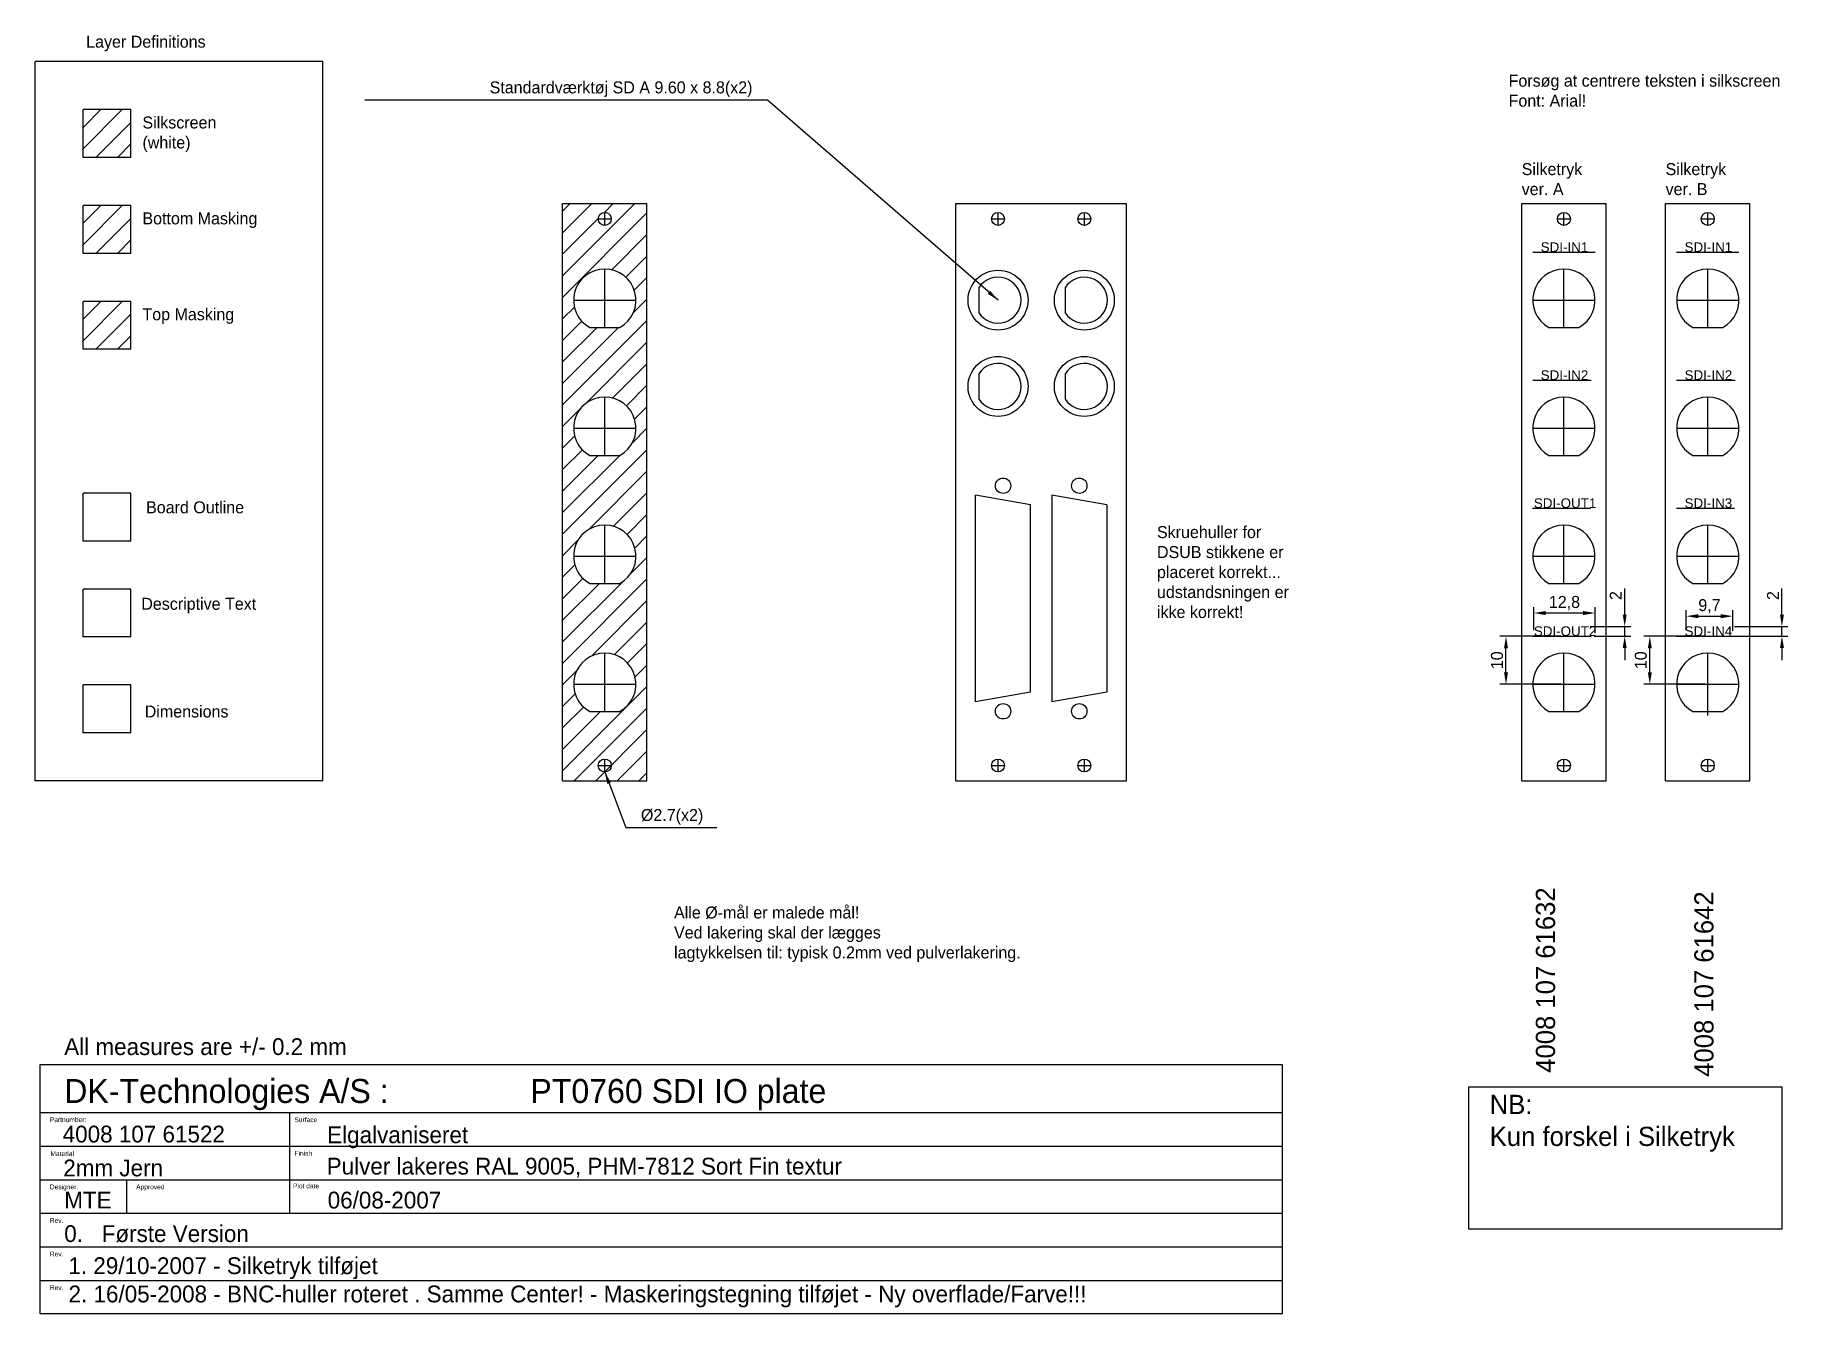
# Model space of a CAD drawing. Header units: millimetres. Extents: x -1 to 364, y -76 to 190.
import ezdxf

# ---------------------------------------------------------------- set-up
doc = ezdxf.new("R2010")
doc.units = ezdxf.units.MM
for name, color, linetype in [('Bottom Masking', 10, 'Continuous'), ('Descriptive Text', 9, 'Continuous'), ('dimensions', 151, 'Continuous'), ('Top Masking', 200, 'Continuous')]:
    doc.layers.add(name, color=color, linetype=linetype)
doc.layers.add('Silkscreen', color=70, linetype='Continuous', lineweight=30)
doc.dimstyles.new('ISO-25', dxfattribs={"dimtxt": 2.5, "dimasz": 2.5, "dimexe": 1.25, "dimexo": 0.625, "dimtad": 1, "dimtxsty": 'Standard', "dimcen": 2.5, "dimadec": 0, "dimazin": 0, "dimtfac": 1, "dimtmove": 0, "dimatfit": 3, "dimfxl": 0, "dimarcsym": 0})

# ---------------------------------------------------------------- blocks, each defined once
blk = doc.blocks.new('*D100')
at = {"layer": 'Defpoints', "color": 0}
for p in [(352.66, 69.1), (342.96, 65.59), (352.66, 65.43)]:
    blk.add_point(p, dxfattribs=at)
at = {"layer": 'dimensions', "color": 0, "lineweight": -2}
for p, q in [((342.96, 66.22), (342.96, 70.35)), ((352.66, 66.05), (352.66, 70.35)), ((345.46, 69.1), (350.16, 69.1))]:
    blk.add_line(p, q, dxfattribs=at)
at = {"layer": 'dimensions', "color": 0}
for points in [[(345.46, 69.52), (345.46, 68.68), (342.96, 69.1)], [(350.16, 69.52), (350.16, 68.68), (352.66, 69.1)]]:
    blk.add_solid(points, dxfattribs=at)
at = {"layer": 'dimensions', "color": 0, "insert": (347.81, 71.18), "char_height": 2.5, "attachment_point": 5}
blk.add_mtext('9,7', dxfattribs=at)
blk = doc.blocks.new('*D101')
at = {"layer": 'Defpoints', "color": 0}
for p in [(352.39, 66.95), (362.92, 66.95), (352.39, 64.95)]:
    blk.add_point(p, dxfattribs=at)
at = {"layer": 'dimensions', "color": 0, "lineweight": -2}
for p, q in [((362.92, 69.45), (362.92, 74.87)), ((353.02, 66.95), (364.17, 66.95)), ((362.92, 64.95), (362.92, 66.95)), ((353.02, 64.95), (364.17, 64.95)), ((362.92, 62.45), (362.92, 59.95))]:
    blk.add_line(p, q, dxfattribs=at)
at = {"layer": 'dimensions', "color": 0}
for points in [[(362.51, 69.45), (363.34, 69.45), (362.92, 66.95)], [(362.51, 62.45), (363.34, 62.45), (362.92, 64.95)]]:
    blk.add_solid(points, dxfattribs=at)
at = {"layer": 'dimensions', "color": 0, "insert": (361.05, 73.41), "char_height": 2.5, "attachment_point": 5, "rotation": 90}
blk.add_mtext('2', dxfattribs=at)
blk = doc.blocks.new('*D102')
at = {"layer": 'Defpoints', "color": 0}
for p in [(335.37, 64.91), (347.46, 64.91), (347.46, 54.91)]:
    blk.add_point(p, dxfattribs=at)
at = {"layer": 'dimensions', "color": 0, "lineweight": -2}
for p, q in [((346.83, 64.91), (334.12, 64.91)), ((335.37, 57.41), (335.37, 62.41)), ((346.83, 54.91), (334.12, 54.91))]:
    blk.add_line(p, q, dxfattribs=at)
at = {"layer": 'dimensions', "color": 0}
for points in [[(334.96, 62.41), (335.79, 62.41), (335.37, 64.91)], [(334.96, 57.41), (335.79, 57.41), (335.37, 54.91)]]:
    blk.add_solid(points, dxfattribs=at)
at = {"layer": 'dimensions', "color": 0, "insert": (333.5, 59.91), "char_height": 2.5, "attachment_point": 5, "rotation": 90}
blk.add_mtext('10', dxfattribs=at)
blk = doc.blocks.new('*D103')
at = {"layer": 'Defpoints', "color": 0}
for p in [(311.17, 69.76), (311.17, 65.59), (323.97, 64.95)]:
    blk.add_point(p, dxfattribs=at)
at = {"layer": 'dimensions', "color": 0, "lineweight": -2}
for p, q in [((311.17, 66.22), (311.17, 71.01)), ((321.47, 69.76), (313.67, 69.76)), ((323.97, 65.57), (323.97, 71.01))]:
    blk.add_line(p, q, dxfattribs=at)
at = {"layer": 'dimensions', "color": 0}
for points in [[(313.67, 70.18), (313.67, 69.34), (311.17, 69.76)], [(321.47, 70.18), (321.47, 69.34), (323.97, 69.76)]]:
    blk.add_solid(points, dxfattribs=at)
at = {"layer": 'dimensions', "color": 0, "insert": (317.57, 71.84), "char_height": 2.5, "attachment_point": 5}
blk.add_mtext('12,8', dxfattribs=at)
blk = doc.blocks.new('*D104')
at = {"layer": 'Defpoints', "color": 0}
for p in [(322.29, 66.94), (330.13, 66.94), (323.16, 64.95)]:
    blk.add_point(p, dxfattribs=at)
at = {"layer": 'dimensions', "color": 0, "lineweight": -2}
for p, q in [((330.13, 69.44), (330.13, 74.86)), ((322.92, 66.94), (331.38, 66.94)), ((330.13, 64.95), (330.13, 66.94)), ((323.78, 64.95), (331.38, 64.95)), ((330.13, 62.45), (330.13, 59.95))]:
    blk.add_line(p, q, dxfattribs=at)
at = {"layer": 'dimensions', "color": 0}
for points in [[(329.72, 69.44), (330.55, 69.44), (330.13, 66.94)], [(329.72, 62.45), (330.55, 62.45), (330.13, 64.95)]]:
    blk.add_solid(points, dxfattribs=at)
at = {"layer": 'dimensions', "color": 0, "insert": (328.26, 73.4), "char_height": 2.5, "attachment_point": 5, "rotation": 90}
blk.add_mtext('2', dxfattribs=at)
blk = doc.blocks.new('*D105')
at = {"layer": 'Defpoints', "color": 0}
for p in [(305.38, 64.91), (317.46, 64.91), (317.46, 54.91)]:
    blk.add_point(p, dxfattribs=at)
at = {"layer": 'dimensions', "color": 0, "lineweight": -2}
for p, q in [((316.83, 64.91), (304.13, 64.91)), ((305.38, 57.41), (305.38, 62.41)), ((316.83, 54.91), (304.13, 54.91))]:
    blk.add_line(p, q, dxfattribs=at)
at = {"layer": 'dimensions', "color": 0}
for points in [[(304.97, 62.41), (305.8, 62.41), (305.38, 64.91)], [(304.97, 57.41), (305.8, 57.41), (305.38, 54.91)]]:
    blk.add_solid(points, dxfattribs=at)
at = {"layer": 'dimensions', "color": 0, "insert": (303.51, 59.91), "char_height": 2.5, "attachment_point": 5, "rotation": 90}
blk.add_mtext('10', dxfattribs=at)

msp = doc.modelspace()

# ---------------------------------------------------------------- hatches: boundary and pattern name
at = {"layer": 'Bottom Masking'}
h = msp.add_hatch(dxfattribs=at)
h.set_pattern_fill('ANSI31', color=256, style=0)
h.set_pattern_definition([(45, (25.461, -16.2374), (-2.245064, 2.245064), [])])
h.paths.add_polyline_path([(18.659, 144.763), (18.659, 154.763), (8.659, 154.763), (8.659, 144.763)])
h = msp.add_hatch(dxfattribs=at)
h.set_pattern_fill('ANSI31', color=256, style=0)
edge = h.paths.add_edge_path(flags=16)
edge.add_arc((117.459, 151.963), 1.35, 0, 360)
h.paths.add_polyline_path([(108.659, 155.163), (126.259, 155.163), (126.259, 34.763), (108.659, 34.763)])
edge = h.paths.add_edge_path(flags=16)
edge.add_arc((117.459, 135.013), 6.5, 298.72661, 601.27339)
edge.add_line((114.335, 129.313), (120.583, 129.313))
edge = h.paths.add_edge_path(flags=16)
edge.add_arc((117.459, 108.313), 6.5, 298.72661, 601.27339)
edge.add_line((114.335, 102.613), (120.583, 102.613))
edge = h.paths.add_edge_path(flags=16)
edge.add_arc((117.459, 81.613), 6.5, 298.72661, 601.27339)
edge.add_line((114.335, 75.913), (120.583, 75.913))
edge = h.paths.add_edge_path(flags=16)
edge.add_line((114.335, 49.213), (120.583, 49.213))
edge.add_arc((117.459, 54.913), 6.5, 298.72661, 601.27339)
at = {"layer": 'Silkscreen'}
h = msp.add_hatch(dxfattribs=at)
h.set_pattern_fill('ANSI31', color=256, style=0)
h.set_pattern_definition([(45, (25.461, 3.7626), (-2.245064, 2.245064), [])])
h.paths.add_polyline_path([(18.659, 164.763), (18.659, 174.763), (8.659, 174.763), (8.659, 164.763)])
at = {"layer": 'Top Masking'}
h = msp.add_hatch(dxfattribs=at)
h.set_pattern_fill('ANSI31', color=256, style=0)
h.set_pattern_definition([(45, (25.461, -36.2374), (-2.245064, 2.245064), [])])
h.paths.add_polyline_path([(18.659, 124.763), (18.659, 134.763), (8.659, 134.763), (8.659, 124.763)])

# ---------------------------------------------------------------- linework, layer by layer
for p, q in [((108.659, 34.763), (108.659, 155.163)), ((108.659, 155.163), (126.259, 155.163)), ((126.259, 34.763), (126.259, 155.163)), ((190.659, 155.163), (226.259, 155.163)), ((190.659, 34.763), (190.659, 155.163)), ((226.259, 34.763), (226.259, 155.163)), ((308.659, 155.163), (326.259, 155.163)), ((308.659, 34.763), (308.659, 155.163)), ((326.259, 34.763), (326.259, 155.163)), ((338.659, 34.763), (338.659, 155.163)), ((338.659, 155.163), (356.259, 155.163)), ((356.259, 34.763), (356.259, 155.163)), ((116.109, 151.963), (118.809, 151.963)), ((117.459, 150.613), (117.459, 153.313)), ((198.109, 151.963), (200.809, 151.963)), ((199.459, 150.613), (199.459, 153.313)), ((216.109, 151.963), (218.809, 151.963)), ((217.459, 150.613), (217.459, 153.313)), ((316.109, 151.963), (318.809, 151.963)), ((317.459, 150.613), (317.459, 153.313)), ((346.109, 151.963), (348.809, 151.963)), ((347.459, 150.613), (347.459, 153.313)), ((310.959, 145.013), (323.959, 145.013)), ((340.959, 145.013), (353.959, 145.013)), ((117.459, 129.313), (117.459, 141.513)), ((317.459, 129.313), (317.459, 141.513)), ((347.459, 129.313), (347.459, 141.513)), ((195.459, 137.666), (195.459, 132.359)), ((213.459, 137.666), (213.459, 132.359)), ((110.959, 135.013), (123.959, 135.013)), ((310.959, 135.013), (323.959, 135.013)), ((340.959, 135.013), (353.959, 135.013)), ((114.335, 129.313), (120.583, 129.313)), ((314.335, 129.313), (320.583, 129.313)), ((344.335, 129.313), (350.583, 129.313)), ((195.459, 119.666), (195.459, 114.359)), ((213.459, 119.666), (213.459, 114.359)), ((310.959, 118.313), (323.159, 118.313)), ((340.959, 118.313), (353.159, 118.313)), ((117.459, 102.613), (117.459, 114.813)), ((317.459, 102.613), (317.459, 114.813)), ((347.459, 102.613), (347.459, 114.813)), ((110.959, 108.313), (123.959, 108.313)), ((310.959, 108.313), (323.959, 108.313)), ((340.959, 108.313), (353.959, 108.313)), ((114.335, 102.613), (120.583, 102.613)), ((314.335, 102.613), (320.583, 102.613)), ((344.335, 102.613), (350.583, 102.613)), ((18.659, 94.763), (8.659, 94.763)), ((8.659, 84.763), (8.659, 94.763)), ((18.659, 84.763), (18.659, 94.763)), ((194.759, 51.263), (194.759, 94.313)), ((206.259, 92.313), (194.759, 94.313)), ((206.259, 53.263), (206.259, 92.313)), ((210.659, 94.313), (210.659, 51.263)), ((222.159, 92.313), (210.659, 94.313)), ((222.159, 92.313), (222.159, 53.263)), ((310.909, 91.613), (323.009, 91.613)), ((340.909, 91.613), (353.009, 91.613)), ((117.459, 75.913), (117.459, 88.113)), ((317.459, 75.913), (317.459, 88.113)), ((347.459, 75.913), (347.459, 88.113)), ((18.659, 84.763), (8.659, 84.763)), ((110.959, 81.613), (123.959, 81.613)), ((310.959, 81.613), (323.959, 81.613)), ((340.959, 81.613), (353.959, 81.613)), ((114.335, 75.913), (120.583, 75.913)), ((314.335, 75.913), (320.583, 75.913)), ((344.335, 75.913), (350.583, 75.913)), ((310.959, 64.913), (323.159, 64.913)), ((340.959, 64.913), (353.159, 64.913)), ((117.459, 49.213), (117.459, 61.413)), ((317.459, 49.213), (317.459, 61.413)), ((347.459, 48.413), (347.459, 61.413)), ((347.459, 49.213), (347.459, 61.413)), ((110.959, 54.913), (123.959, 54.913)), ((310.959, 54.913), (323.959, 54.913)), ((340.959, 54.913), (353.959, 54.913)), ((206.259, 53.263), (194.759, 51.263)), ((222.159, 53.263), (210.659, 51.263)), ((114.335, 49.213), (120.583, 49.213)), ((314.335, 49.213), (320.583, 49.213)), ((344.335, 49.213), (350.583, 49.213)), ((116.109, 37.963), (118.809, 37.963)), ((117.459, 36.613), (117.459, 39.313)), ((198.109, 37.963), (200.809, 37.963)), ((199.459, 36.613), (199.459, 39.313)), ((216.109, 37.963), (218.809, 37.963)), ((217.459, 36.613), (217.459, 39.313)), ((316.109, 37.963), (318.809, 37.963)), ((317.459, 36.613), (317.459, 39.313)), ((346.109, 37.963), (348.809, 37.963)), ((347.459, 36.613), (347.459, 39.313)), ((108.659, 34.763), (126.259, 34.763)), ((190.659, 34.763), (226.259, 34.763)), ((308.659, 34.763), (326.259, 34.763)), ((338.659, 34.763), (356.259, 34.763))]:
    msp.add_line(p, q)
for centre, radius in [((117.459, 151.963), 1.35), ((199.459, 151.963), 1.35), ((217.459, 151.963), 1.35), ((317.459, 151.963), 1.35), ((347.459, 151.963), 1.35), ((199.459, 135.013), 6.25), ((217.459, 135.013), 6.25), ((199.459, 117.013), 6.25), ((217.459, 117.013), 6.25), ((200.509, 96.313), 1.6), ((216.409, 96.313), 1.6), ((200.509, 49.263), 1.6), ((216.409, 49.263), 1.6), ((117.459, 37.963), 1.35), ((199.459, 37.963), 1.35), ((217.459, 37.963), 1.35), ((317.459, 37.963), 1.35), ((347.459, 37.963), 1.35)]:
    msp.add_circle(centre, radius)
for centre, radius, start, end in [((117.459, 135.013), 6.5, 298.72661, 241.27339), ((199.459, 135.013), 4.8, 213.55731, 146.44269), ((217.459, 135.013), 4.8, 213.55731, 146.44269), ((317.459, 135.013), 6.5, 298.72661, 241.27339), ((347.459, 135.013), 6.5, 298.72661, 241.27339), ((199.459, 117.013), 4.8, 213.55731, 146.44269), ((217.459, 117.013), 4.8, 213.55731, 146.44269), ((117.459, 108.313), 6.5, 298.72661, 241.27339), ((317.459, 108.313), 6.5, 298.72661, 241.27339), ((347.459, 108.313), 6.5, 298.72661, 241.27339), ((117.459, 81.613), 6.5, 298.72661, 241.27339), ((317.459, 81.613), 6.5, 298.72661, 241.27339), ((347.459, 81.613), 6.5, 298.72661, 241.27339), ((117.459, 54.913), 6.5, 298.72661, 241.27339), ((317.459, 54.913), 6.5, 298.72661, 241.27339), ((347.459, 54.913), 6.5, 298.72661, 241.27339)]:
    msp.add_arc(centre, radius, start, end)
at = {"layer": 'Bottom Masking'}
for p, q in [((18.659, 154.763), (8.659, 154.763)), ((8.659, 144.763), (8.659, 154.763)), ((18.659, 144.763), (18.659, 154.763)), ((18.659, 144.763), (8.659, 144.763))]:
    msp.add_line(p, q, dxfattribs=at)
at = {"layer": 'Descriptive Text'}
for p, q in [((58.659, 184.763), (-1.341, 184.763)), ((-1.341, 34.763), (-1.341, 184.763)), ((58.659, 34.763), (58.659, 184.763)), ((18.659, 74.763), (8.659, 74.763)), ((8.659, 64.763), (8.659, 74.763)), ((18.659, 64.763), (18.659, 74.763)), ((18.659, 64.763), (8.659, 64.763)), ((58.659, 34.763), (-1.341, 34.763)), ((-0.254, -76.425), (-0.254, -24.425)), ((-0.254, -24.425), (258.707, -24.425)), ((258.707, -24.425), (258.707, -76.425)), ((-0.254, -34.425), (258.707, -34.425)), ((51.746, -34.425), (51.746, -41.425)), ((-0.254, -41.425), (258.707, -41.425)), ((51.746, -41.425), (51.746, -48.425)), ((-0.254, -48.425), (258.707, -48.425)), ((17.746, -48.425), (17.746, -55.425)), ((51.746, -48.425), (51.746, -55.425)), ((-0.254, -55.425), (258.707, -55.425)), ((-0.254, -62.425), (258.707, -62.425)), ((-0.254, -69.425), (258.707, -69.425)), ((258.707, -76.425), (-0.254, -76.425))]:
    msp.add_line(p, q, dxfattribs=at)
msp.add_lwpolyline([(297.628, -29.078), (362.902, -29.078), (362.902, -58.763), (297.628, -58.763)], close=True, dxfattribs=at)
at = {"layer": 'dimensions'}
for p, q in [((18.659, 54.763), (8.659, 54.763)), ((8.659, 44.763), (8.659, 54.763)), ((18.659, 44.763), (18.659, 54.763)), ((18.659, 44.763), (8.659, 44.763))]:
    msp.add_line(p, q, dxfattribs=at)
at = {"layer": 'Silkscreen'}
for p, q in [((18.659, 174.763), (8.659, 174.763)), ((8.659, 164.763), (8.659, 174.763)), ((18.659, 164.763), (18.659, 174.763)), ((18.659, 164.763), (8.659, 164.763))]:
    msp.add_line(p, q, dxfattribs=at)
at = {"layer": 'Top Masking'}
for p, q in [((18.659, 134.763), (8.659, 134.763)), ((8.659, 124.763), (8.659, 134.763)), ((18.659, 124.763), (18.659, 134.763)), ((18.659, 124.763), (8.659, 124.763))]:
    msp.add_line(p, q, dxfattribs=at)

# ---------------------------------------------------------------- texts
at = {"char_height": 2.5, "attachment_point": 1}
for s, insert, width in [('Board Outline', (21.809, 93.061), 25.4979), ('Skruehuller for DSUB stikkene er placeret korrekt... udstandsningen er  ikke korrekt!', (232.604, 87.893), 30.6836)]:
    msp.add_mtext(s, dxfattribs=dict(at, insert=insert, width=width))
at = {"layer": 'Bottom Masking', "insert": (21.051, 153.322), "char_height": 2.5, "width": 22.8485, "attachment_point": 1}
msp.add_mtext('Bottom Masking', dxfattribs=at)
at = {"layer": 'Descriptive Text'}
for s, height, p in [('All measures are +/- 0.2 mm', 3.5, (4.746, -22.425)), ('DK-Technologies A/S :', 5, (4.746, -32.425)), ('PT0760 SDI IO plate', 5, (101.955, -32.425)), ('Partnumber:', 1, (1.746, -36.425)), ('Surface', 1, (52.746, -36.425)), ('4008 107 61522', 3.5, (4.416, -40.66)), ('Elgalvaniseret', 3.5, (59.573, -40.807)), ('Material', 1, (1.87, -43.489)), ('Finish', 1, (52.746, -43.425)), ('Pulver lakeres RAL 9005, PHM-7812 Sort Fin textur', 3.5, (59.469, -47.345)), ('2mm Jern', 3.5, (4.54, -47.725)), ('Designer.', 1, (1.746, -50.425)), ('MTE', 3.5, (4.746, -54.425)), ('Approved', 1, (19.746, -50.425)), ('Plot date', 1, (52.446, -50.225)), ('06/08-2007', 3.5, (59.68, -54.425)), ('Rev.', 1, (1.746, -57.425)), ('0.   Første Version', 3.5, (4.746, -61.425)), ('Rev.', 1, (1.746, -64.425)), ('1. 29/10-2007 - Silketryk tilføjet', 3.5, (5.602, -68.109)), ('Rev.', 1, (1.746, -71.425)), ('2. 16/05-2008 - BNC-huller roteret . Samme Center! - Maskeringstegning tilføjet - Ny overflade/Farve!!!', 3.5, (5.644, -74.01))]:
    msp.add_text(s, height=height, dxfattribs=at).set_placement(p)
at = {"layer": 'Descriptive Text', "attachment_point": 1}
for s, insert, char_height, width in [('Layer Definitions', (9.319, 190.173), 2.5, 44.3157), ('Forsøg at centrere teksten i silkscreen\\PFont: Arial!', (305.926, 182.035), 2.5, 60.5416), ('Silketryk \\Pver. A', (308.659, 163.598), 2.5, 32.03257), ('Silketryk \\Pver. B', (338.659, 163.598), 2.5, 32.0326), ('Descriptive Text', (20.809, 72.938), 2.5, 25.4979), ('Alle Ø-mål er malede mål!\\PVed lakering skal der lægges\\Plagtykkelsen til: typisk 0.2mm ved pulverlakering.', (131.901, 8.556), 2.5, 90.6338), ('NB:\\PKun forskel i Silketryk', (301.986, -30.722), 4, 64.0247)]:
    msp.add_mtext(s, dxfattribs=dict(at, insert=insert, char_height=char_height, width=width))
at = {"layer": 'Descriptive Text', "char_height": 2.5}
for s, insert, attachment_point in [('Standardværktøj SD A 9.60 x 8.8(x2)', (148.257, 179.013), 6), ('Ø2.7(x2)', (124.994, 25.635), 7)]:
    msp.add_mtext(s, dxfattribs=dict(at, insert=insert, attachment_point=attachment_point))
at = {"layer": 'Descriptive Text', "char_height": 4, "attachment_point": 1, "rotation": 90}
for s, insert, width in [('4008 107 61632', (311.606, -26.124), 55.1803), ('4008 107 61642', (344.649, -26.96), 56.85243)]:
    msp.add_mtext(s, dxfattribs=dict(at, insert=insert, width=width))
at = {"layer": 'dimensions', "insert": (21.529, 50.473), "char_height": 2.5, "width": 30.761, "attachment_point": 1}
msp.add_mtext('Dimensions', dxfattribs=at)
at = {"layer": 'Silkscreen', "attachment_point": 1}
for s, insert, char_height, width in [('Silkscreen (white)', (21.051, 173.322), 2.5, 22.8485), ('{\\fArial|b0|i0|c0|p34;SDI-IN1}', (312.616, 147.084), 2, 7.8988), ('{\\fArial|b0|i0|c0|p34;SDI-IN1}', (342.616, 147.084), 2, 7.8988), ('{\\fArial|b0|i0|c0|p34;SDI-IN2}', (312.616, 120.384), 2, 7.8988), ('{\\fArial|b0|i0|c0|p34;SDI-IN2}', (342.616, 120.384), 2, 7.8988), ('{\\fArial|b0|i0|c0|p34;SDI-OUT1}', (311.186, 93.684), 2, 7.8988), ('{\\fArial|b0|i0|c0|p34;SDI-IN3}', (342.616, 93.684), 2, 7.8988), ('{\\fArial|b0|i0|c0|p34;SDI-OUT2}', (311.186, 66.984), 2, 7.8988), ('{\\fArial|b0|i0|c0|p34;SDI-IN4}', (342.616, 66.984), 2, 7.8988)]:
    msp.add_mtext(s, dxfattribs=dict(at, insert=insert, char_height=char_height, width=width))
at = {"layer": 'Top Masking', "insert": (21.051, 133.322), "char_height": 2.5, "width": 22.8485, "attachment_point": 1}
msp.add_mtext('Top Masking', dxfattribs=at)

# ---------------------------------------------------------------- dimensions: what is measured, and where the dimension line sits
at = {"layer": 'dimensions'}
for base, p1, p2, picture, middle in [((311.168, 69.762), (323.968, 64.948), (311.168, 65.591), '*D103', (317.568, 71.845)), ((352.662, 69.101), (342.964, 65.592), (352.662, 65.428), '*D100', (347.813, 71.184))]:
    dim = msp.add_linear_dim(base=base, p1=p1, p2=p2, dimstyle='ISO-25', dxfattribs=at)
    dim.commit()
    dim.dimension.update_dxf_attribs({"geometry": picture, "text_midpoint": middle})
for base, p1, p2, picture, middle in [((330.1334, 66.9435), (323.1593, 64.9481), (322.2909, 66.9435), '*D104', (328.2584, 73.4018)), ((362.923, 66.949), (352.391, 64.949), (352.391, 66.949), '*D101', (361.048, 73.407)), ((305.384, 64.913), (317.459, 54.913), (317.459, 64.913), '*D105', (303.509, 59.913)), ((335.375, 64.913), (347.459, 54.913), (347.459, 64.913), '*D102', (333.5, 59.913))]:
    dim = msp.add_linear_dim(base=base, p1=p1, p2=p2, angle=90, dimstyle='ISO-25', dxfattribs=at)
    dim.commit()
    dim.dimension.update_dxf_attribs({"geometry": picture, "text_midpoint": middle})

# ---------------------------------------------------------------- leaders
at = {"layer": 'Descriptive Text', "annotation_type": 0, "has_hookline": 1}
for points, hookline_direction, text_width in [([(199.459, 135.013), (151.382, 176.721), (148.882, 176.721)], 1, 80.833), ([(117.459, 36.613), (121.869, 25.01), (124.369, 25.01)], 0, 15.833)]:
    msp.add_leader(points, dimstyle='ISO-25', dxfattribs=dict(at, hookline_direction=hookline_direction, text_width=text_width))

doc.saveas('drawing.dxf')
